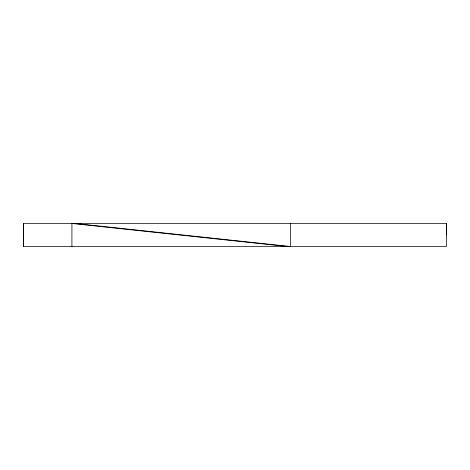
<?xml version="1.0" encoding="UTF-8"?>
<svg xmlns="http://www.w3.org/2000/svg" width="470" height="470" viewBox="0 0 470 470"><rect width="100%" height="100%" fill="white"/><g stroke="black" fill="none" stroke-linecap="round" stroke-linejoin="round"><path stroke-width="0.7" d="M23.5 246.533L23.5 223.467L446.5 223.467L446.5 246.533L23.5 246.533L23.529 223.467M71.922 246.533L71.922 223.467L287.552 246.533M290.607 223.467L290.607 246.533L75.182 223.467M446.494 223.467L446.494 235"/></g></svg>
